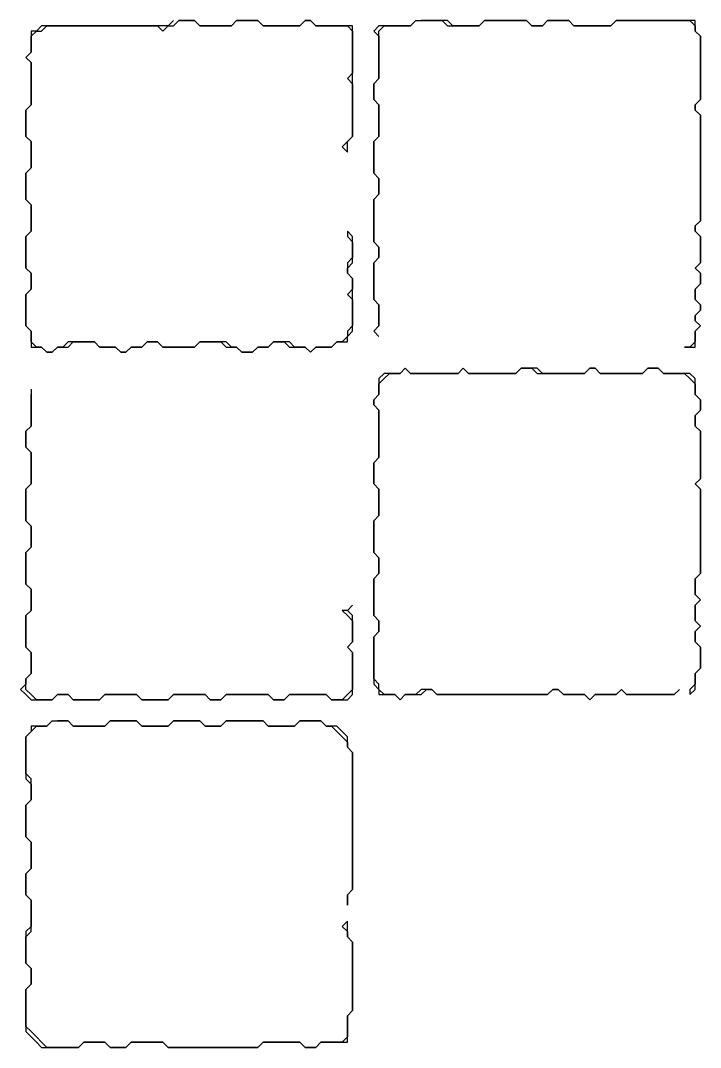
# Model space of a CAD drawing. Header units: metres. Extents: x 0 to 600, y 0 to 400.
# Drawn here: x 277.83 to 297.02, y 102.83 to 131.85 of the extents above; entities that cross this region are included whole.
import ezdxf

# ---------------------------------------------------------------- set-up
doc = ezdxf.new("R2010")
doc.units = ezdxf.units.M

msp = doc.modelspace()

# ---------------------------------------------------------------- linework, layer by layer
for points in [[(282.143, 131.845), (281.994, 131.696), (281.845, 131.696), (281.696, 131.696), (281.548, 131.696), (281.399, 131.696), (281.25, 131.696), (281.101, 131.696), (280.952, 131.696), (280.804, 131.696), (280.655, 131.696), (280.506, 131.696), (280.357, 131.696), (280.208, 131.696), (280.06, 131.696), (279.911, 131.696), (279.762, 131.696), (279.613, 131.696), (279.464, 131.696), (279.315, 131.696), (279.167, 131.696), (279.018, 131.696), (278.869, 131.696), (278.72, 131.696), (278.571, 131.696), (278.423, 131.696), (278.274, 131.548), (278.125, 131.548), (278.125, 131.399), (278.125, 131.25), (278.125, 131.101), (278.125, 130.952), (277.976, 130.804), (278.125, 130.655), (278.125, 130.506), (278.125, 130.357), (278.125, 130.208), (278.125, 130.06), (278.125, 129.911), (278.125, 129.762), (278.125, 129.613), (278.125, 129.464), (277.976, 129.315), (277.976, 129.167), (277.976, 129.018), (277.976, 128.869), (277.976, 128.72), (277.976, 128.571), (278.125, 128.423), (278.125, 128.274), (278.125, 128.125), (278.125, 127.976), (278.125, 127.827), (278.125, 127.679), (277.976, 127.53), (277.976, 127.381), (277.976, 127.232), (277.976, 127.083), (277.976, 126.935), (277.976, 126.786), (278.125, 126.637), (278.125, 126.488), (278.125, 126.339), (278.125, 126.19), (278.125, 126.042), (278.125, 125.893), (277.976, 125.744), (277.976, 125.595), (277.976, 125.446), (277.976, 125.298), (277.976, 125.149), (277.976, 125), (277.976, 124.851), (278.125, 124.702), (278.125, 124.554), (278.125, 124.405), (278.125, 124.256), (277.976, 124.107), (277.976, 123.958), (277.976, 123.81), (277.976, 123.661), (277.976, 123.512), (277.976, 123.363), (277.976, 123.214), (278.125, 123.065), (278.125, 122.917), (278.125, 122.768), (278.125, 122.619), (278.274, 122.619), (278.423, 122.619), (278.571, 122.47), (278.72, 122.47), (278.869, 122.619), (279.018, 122.619), (279.167, 122.619), (279.315, 122.768), (279.464, 122.768), (279.613, 122.768), (279.762, 122.768), (279.911, 122.768), (280.06, 122.619), (280.208, 122.619), (280.357, 122.619), (280.506, 122.619), (280.655, 122.47), (280.804, 122.47), (280.952, 122.619), (281.101, 122.619), (281.25, 122.619), (281.399, 122.768), (281.548, 122.768), (281.696, 122.768), (281.845, 122.619), (281.994, 122.619), (282.143, 122.619), (282.292, 122.619), (282.44, 122.619), (282.589, 122.619), (282.738, 122.619), (282.887, 122.768), (283.036, 122.768), (283.185, 122.768), (283.333, 122.768), (283.482, 122.768), (283.631, 122.619), (283.78, 122.619), (283.929, 122.619), (284.077, 122.47), (284.226, 122.47), (284.375, 122.47), (284.524, 122.619), (284.673, 122.619), (284.821, 122.619), (284.97, 122.768), (285.119, 122.768), (285.268, 122.768), (285.417, 122.619), (285.565, 122.619), (285.714, 122.619), (285.863, 122.619), (286.012, 122.47), (286.161, 122.619), (286.31, 122.619), (286.458, 122.619), (286.607, 122.619), (286.756, 122.768), (286.905, 122.768), (287.054, 122.768), (287.054, 122.917), (287.202, 123.065), (287.202, 123.214), (287.202, 123.363), (287.202, 123.512), (287.202, 123.661), (287.202, 123.81), (287.202, 123.958), (287.202, 124.107), (287.202, 124.256), (287.202, 124.405), (287.202, 124.554), (287.054, 124.702), (287.054, 124.851), (287.202, 125), (287.202, 125.149), (287.202, 125.298), (287.202, 125.446), (287.202, 125.595), (287.202, 125.744), (287.054, 125.893), (287.054, 125.744), (287.202, 125.595), (287.202, 125.446), (287.202, 125.298), (287.202, 125.149), (287.054, 125), (287.054, 124.851), (287.054, 124.702), (287.202, 124.554), (287.202, 124.405), (287.202, 124.256), (287.054, 124.107), (287.202, 123.958), (287.202, 123.81), (287.202, 123.661), (287.202, 123.512), (287.202, 123.363), (287.202, 123.214), (287.054, 123.065), (287.054, 122.917), (286.905, 122.768), (286.756, 122.768), (286.607, 122.619), (286.458, 122.619), (286.31, 122.619), (286.161, 122.619), (286.012, 122.47), (285.863, 122.619), (285.714, 122.619), (285.565, 122.619), (285.417, 122.768), (285.268, 122.768), (285.119, 122.768), (284.97, 122.768), (284.821, 122.619), (284.673, 122.619), (284.524, 122.619), (284.375, 122.47), (284.226, 122.47), (284.077, 122.47), (283.929, 122.619), (283.78, 122.619), (283.631, 122.768), (283.482, 122.768), (283.333, 122.768), (283.185, 122.768), (283.036, 122.768), (282.887, 122.768), (282.738, 122.619), (282.589, 122.619), (282.44, 122.619), (282.292, 122.619), (282.143, 122.619), (281.994, 122.619), (281.845, 122.619), (281.696, 122.768), (281.548, 122.768), (281.399, 122.768), (281.25, 122.619), (281.101, 122.619), (280.952, 122.619), (280.804, 122.47), (280.655, 122.47), (280.506, 122.619), (280.357, 122.619), (280.208, 122.619), (280.06, 122.619), (279.911, 122.768), (279.762, 122.768), (279.613, 122.768), (279.464, 122.768), (279.315, 122.768), (279.167, 122.768), (279.018, 122.619), (278.869, 122.619), (278.72, 122.47), (278.571, 122.47), (278.423, 122.619), (278.274, 122.619), (278.125, 122.768), (278.125, 122.917), (278.125, 123.065), (277.976, 123.214), (277.976, 123.363), (277.976, 123.512), (277.976, 123.661), (277.976, 123.81), (277.976, 123.958), (277.976, 124.107), (278.125, 124.256), (278.125, 124.405), (278.125, 124.554), (278.125, 124.702), (277.976, 124.851), (277.976, 125), (277.976, 125.149), (277.976, 125.298), (277.976, 125.446), (277.976, 125.595), (277.976, 125.744), (278.125, 125.893), (278.125, 126.042), (278.125, 126.19), (278.125, 126.339), (278.125, 126.488), (278.125, 126.637), (277.976, 126.786), (277.976, 126.935), (277.976, 127.083), (277.976, 127.232), (277.976, 127.381), (277.976, 127.53), (278.125, 127.679), (278.125, 127.827), (278.125, 127.976), (278.125, 128.125), (278.125, 128.274), (278.125, 128.423), (277.976, 128.571), (277.976, 128.72), (277.976, 128.869), (277.976, 129.018), (277.976, 129.167), (277.976, 129.315), (278.125, 129.464), (278.125, 129.613), (278.125, 129.762), (278.125, 129.911), (278.125, 130.06), (278.125, 130.208), (278.125, 130.357), (278.125, 130.506), (278.125, 130.655), (277.976, 130.804), (278.125, 130.952), (278.125, 131.101), (278.125, 131.25), (278.125, 131.399), (278.274, 131.548), (278.423, 131.548), (278.571, 131.696), (278.72, 131.696), (278.869, 131.696), (279.018, 131.696), (279.167, 131.696), (279.315, 131.696), (279.464, 131.696), (279.613, 131.696), (279.762, 131.696), (279.911, 131.696), (280.06, 131.696), (280.208, 131.696), (280.357, 131.696), (280.506, 131.696), (280.655, 131.696), (280.804, 131.696), (280.952, 131.696), (281.101, 131.696), (281.25, 131.696), (281.399, 131.696), (281.548, 131.696), (281.696, 131.696), (281.845, 131.548), (281.994, 131.696), (282.143, 131.696), (282.292, 131.845), (282.44, 131.845), (282.589, 131.845), (282.738, 131.845), (282.887, 131.696), (283.036, 131.696), (283.185, 131.696), (283.333, 131.696), (283.482, 131.696), (283.631, 131.696), (283.78, 131.696), (283.929, 131.845), (284.077, 131.845), (284.226, 131.845), (284.375, 131.845), (284.524, 131.845), (284.673, 131.696), (284.821, 131.696), (284.97, 131.696), (285.119, 131.696), (285.268, 131.696), (285.417, 131.696), (285.565, 131.696), (285.714, 131.696), (285.863, 131.845), (286.012, 131.845), (286.161, 131.696), (286.31, 131.696), (286.458, 131.696), (286.607, 131.696), (286.756, 131.696), (286.905, 131.696), (287.054, 131.696), (287.202, 131.548), (287.202, 131.399), (287.202, 131.25), (287.202, 131.101), (287.202, 130.952), (287.202, 130.804), (287.202, 130.655), (287.202, 130.506), (287.202, 130.357), (287.054, 130.208), (287.202, 130.06), (287.202, 129.911), (287.202, 129.762), (287.202, 129.613), (287.202, 129.464), (287.202, 129.315), (287.202, 129.167), (287.202, 129.018), (287.202, 128.869), (287.202, 128.72), (287.202, 128.571), (287.054, 128.423), (286.905, 128.274), (287.054, 128.125), (287.054, 128.274), (287.054, 128.423), (287.202, 128.571), (287.202, 128.72), (287.202, 128.869), (287.202, 129.018), (287.202, 129.167), (287.202, 129.315), (287.202, 129.464), (287.202, 129.613), (287.202, 129.762), (287.202, 129.911), (287.202, 130.06), (287.202, 130.208), (287.202, 130.357), (287.202, 130.506), (287.202, 130.655), (287.202, 130.804), (287.202, 130.952), (287.202, 131.101), (287.202, 131.25), (287.202, 131.399), (287.202, 131.548), (287.202, 131.696), (287.054, 131.696), (286.905, 131.696), (286.756, 131.696), (286.607, 131.696), (286.458, 131.696), (286.31, 131.696), (286.161, 131.696), (286.012, 131.845), (285.863, 131.845), (285.714, 131.696), (285.565, 131.696), (285.417, 131.696), (285.268, 131.696), (285.119, 131.696), (284.97, 131.696), (284.821, 131.696), (284.673, 131.696), (284.524, 131.845), (284.375, 131.845), (284.226, 131.845), (284.077, 131.845), (283.929, 131.845), (283.78, 131.696), (283.631, 131.696), (283.482, 131.696), (283.333, 131.696), (283.185, 131.696), (283.036, 131.696), (282.887, 131.696), (282.738, 131.845), (282.589, 131.845), (282.44, 131.845), (282.292, 131.845)], [(288.988, 131.845), (288.839, 131.696), (288.69, 131.696), (288.542, 131.696), (288.393, 131.696), (288.244, 131.696), (288.095, 131.696), (287.946, 131.696), (287.798, 131.548), (287.946, 131.399), (287.946, 131.25), (287.946, 131.101), (287.946, 130.952), (287.946, 130.804), (287.946, 130.655), (287.946, 130.506), (287.946, 130.357), (287.946, 130.208), (287.798, 130.06), (287.798, 129.911), (287.798, 129.762), (287.798, 129.613), (287.946, 129.464), (287.946, 129.315), (287.946, 129.167), (287.946, 129.018), (287.946, 128.869), (287.946, 128.72), (287.946, 128.571), (287.798, 128.423), (287.798, 128.274), (287.798, 128.125), (287.798, 127.976), (287.798, 127.827), (287.798, 127.679), (287.798, 127.53), (287.946, 127.381), (287.946, 127.232), (287.946, 127.083), (287.946, 126.935), (287.798, 126.786), (287.798, 126.637), (287.798, 126.488), (287.798, 126.339), (287.798, 126.19), (287.798, 126.042), (287.798, 125.893), (287.798, 125.744), (287.798, 125.595), (287.946, 125.446), (287.946, 125.298), (287.946, 125.149), (287.798, 125), (287.798, 124.851), (287.798, 124.702), (287.798, 124.554), (287.798, 124.405), (287.798, 124.256), (287.798, 124.107), (287.798, 123.958), (287.946, 123.81), (287.946, 123.661), (287.946, 123.512), (287.946, 123.363), (287.946, 123.214), (287.798, 123.065), (287.946, 122.917), (287.798, 123.065), (287.946, 123.214), (287.946, 123.363), (287.946, 123.512), (287.946, 123.661), (287.946, 123.81), (287.798, 123.958), (287.798, 124.107), (287.798, 124.256), (287.798, 124.405), (287.798, 124.554), (287.798, 124.702), (287.798, 124.851), (287.798, 125), (287.946, 125.149), (287.946, 125.298), (287.946, 125.446), (287.798, 125.595), (287.798, 125.744), (287.798, 125.893), (287.798, 126.042), (287.798, 126.19), (287.798, 126.339), (287.798, 126.488), (287.798, 126.637), (287.798, 126.786), (287.946, 126.935), (287.946, 127.083), (287.946, 127.232), (287.946, 127.381), (287.798, 127.53), (287.798, 127.679), (287.798, 127.827), (287.798, 127.976), (287.798, 128.125), (287.798, 128.274), (287.798, 128.423), (287.946, 128.571), (287.946, 128.72), (287.946, 128.869), (287.946, 129.018), (287.946, 129.167), (287.946, 129.315), (287.946, 129.464), (287.798, 129.613), (287.798, 129.762), (287.798, 129.911), (287.798, 130.06), (287.946, 130.208), (287.946, 130.357), (287.946, 130.506), (287.946, 130.655), (287.946, 130.804), (287.946, 130.952), (287.946, 131.101), (287.946, 131.25), (287.946, 131.399), (287.946, 131.548), (288.095, 131.696), (288.244, 131.696), (288.393, 131.696), (288.542, 131.696), (288.69, 131.696), (288.839, 131.696), (288.988, 131.845), (289.137, 131.845), (289.286, 131.845), (289.435, 131.845), (289.583, 131.845), (289.732, 131.845), (289.881, 131.696), (290.03, 131.696), (290.179, 131.696), (290.327, 131.696), (290.476, 131.696), (290.625, 131.696), (290.774, 131.696), (290.923, 131.845), (291.071, 131.845), (291.22, 131.845), (291.369, 131.845), (291.518, 131.845), (291.667, 131.845), (291.815, 131.845), (291.964, 131.845), (292.113, 131.845), (292.262, 131.696), (292.411, 131.696), (292.56, 131.696), (292.708, 131.845), (292.857, 131.845), (293.006, 131.845), (293.155, 131.845), (293.304, 131.845), (293.452, 131.696), (293.601, 131.696), (293.75, 131.696), (293.899, 131.696), (294.048, 131.696), (294.196, 131.696), (294.345, 131.696), (294.494, 131.696), (294.643, 131.845), (294.792, 131.845), (294.94, 131.845), (295.089, 131.845), (295.238, 131.845), (295.387, 131.845), (295.536, 131.845), (295.685, 131.845), (295.833, 131.845), (295.982, 131.845), (296.131, 131.845), (296.28, 131.845), (296.429, 131.845), (296.577, 131.845), (296.726, 131.845), (296.875, 131.696), (296.875, 131.548), (297.024, 131.399), (297.024, 131.25), (297.024, 131.101), (297.024, 130.952), (297.024, 130.804), (297.024, 130.655), (297.024, 130.506), (297.024, 130.357), (297.024, 130.208), (297.024, 130.06), (297.024, 129.911), (297.024, 129.762), (297.024, 129.613), (296.875, 129.464), (296.875, 129.315), (297.024, 129.167), (297.024, 129.018), (297.024, 128.869), (297.024, 128.72), (297.024, 128.571), (297.024, 128.423), (297.024, 128.274), (297.024, 128.125), (297.024, 127.976), (297.024, 127.827), (297.024, 127.679), (297.024, 127.53), (297.024, 127.381), (297.024, 127.232), (297.024, 127.083), (297.024, 126.935), (297.024, 126.786), (297.024, 126.637), (297.024, 126.488), (297.024, 126.339), (297.024, 126.19), (296.875, 126.042), (296.875, 125.893), (297.024, 125.744), (297.024, 125.595), (297.024, 125.446), (297.024, 125.298), (297.024, 125.149), (297.024, 125), (296.875, 124.851), (297.024, 124.702), (297.024, 124.554), (297.024, 124.405), (296.875, 124.256), (296.875, 124.107), (296.875, 123.958), (297.024, 123.81), (297.024, 123.661), (296.875, 123.512), (296.875, 123.363), (297.024, 123.214), (296.875, 123.065), (296.875, 122.917), (296.875, 122.768), (296.726, 122.619), (296.577, 122.619), (296.726, 122.619), (296.875, 122.619), (296.875, 122.768), (296.875, 122.917), (296.875, 123.065), (297.024, 123.214), (296.875, 123.363), (296.875, 123.512), (297.024, 123.661), (297.024, 123.81), (296.875, 123.958), (296.875, 124.107), (296.875, 124.256), (297.024, 124.405), (297.024, 124.554), (297.024, 124.702), (296.875, 124.851), (297.024, 125), (297.024, 125.149), (297.024, 125.298), (297.024, 125.446), (297.024, 125.595), (297.024, 125.744), (296.875, 125.893), (296.875, 126.042), (297.024, 126.19), (297.024, 126.339), (297.024, 126.488), (297.024, 126.637), (297.024, 126.786), (297.024, 126.935), (297.024, 127.083), (297.024, 127.232), (297.024, 127.381), (297.024, 127.53), (297.024, 127.679), (297.024, 127.827), (297.024, 127.976), (297.024, 128.125), (297.024, 128.274), (297.024, 128.423), (297.024, 128.571), (297.024, 128.72), (297.024, 128.869), (297.024, 129.018), (297.024, 129.167), (296.875, 129.315), (296.875, 129.464), (297.024, 129.613), (297.024, 129.762), (297.024, 129.911), (297.024, 130.06), (297.024, 130.208), (297.024, 130.357), (297.024, 130.506), (297.024, 130.655), (297.024, 130.804), (297.024, 130.952), (297.024, 131.101), (297.024, 131.25), (297.024, 131.399), (296.875, 131.548), (296.875, 131.696), (296.875, 131.845), (296.726, 131.845), (296.577, 131.845), (296.429, 131.845), (296.28, 131.845), (296.131, 131.845), (295.982, 131.845), (295.833, 131.845), (295.685, 131.845), (295.536, 131.845), (295.387, 131.845), (295.238, 131.845), (295.089, 131.845), (294.94, 131.845), (294.792, 131.845), (294.643, 131.845), (294.494, 131.696), (294.345, 131.696), (294.196, 131.696), (294.048, 131.696), (293.899, 131.696), (293.75, 131.696), (293.601, 131.696), (293.452, 131.696), (293.304, 131.845), (293.155, 131.845), (293.006, 131.845), (292.857, 131.845), (292.708, 131.845), (292.56, 131.696), (292.411, 131.696), (292.262, 131.696), (292.113, 131.845), (291.964, 131.845), (291.815, 131.845), (291.667, 131.845), (291.518, 131.845), (291.369, 131.845), (291.22, 131.845), (291.071, 131.845), (290.923, 131.845), (290.774, 131.696), (290.625, 131.696), (290.476, 131.696), (290.327, 131.696), (290.179, 131.696), (290.03, 131.696), (289.881, 131.845), (289.732, 131.845), (289.583, 131.845), (289.435, 131.845), (289.286, 131.845), (289.137, 131.845)], [(288.69, 122.024), (288.542, 121.875), (288.393, 121.875), (288.244, 121.875), (288.095, 121.875), (287.946, 121.726), (287.946, 121.577), (287.946, 121.429), (287.946, 121.28), (287.798, 121.131), (287.798, 120.982), (287.946, 120.833), (287.946, 120.685), (287.946, 120.536), (287.946, 120.387), (287.946, 120.238), (287.946, 120.089), (287.946, 119.94), (287.946, 119.792), (287.946, 119.643), (287.946, 119.494), (287.798, 119.345), (287.798, 119.196), (287.798, 119.048), (287.798, 118.899), (287.798, 118.75), (287.946, 118.601), (287.946, 118.452), (287.946, 118.304), (287.946, 118.155), (287.946, 118.006), (287.946, 117.857), (287.798, 117.708), (287.798, 117.56), (287.798, 117.411), (287.798, 117.262), (287.798, 117.113), (287.798, 116.964), (287.798, 116.815), (287.946, 116.667), (287.946, 116.518), (287.946, 116.369), (287.946, 116.22), (287.798, 116.071), (287.798, 115.923), (287.798, 115.774), (287.798, 115.625), (287.798, 115.476), (287.798, 115.327), (287.798, 115.179), (287.798, 115.03), (287.946, 114.881), (287.946, 114.732), (287.946, 114.583), (287.798, 114.435), (287.798, 114.286), (287.798, 114.137), (287.798, 113.988), (287.798, 113.839), (287.798, 113.69), (287.798, 113.542), (287.798, 113.393), (287.798, 113.244), (287.798, 113.095), (287.946, 112.946), (287.946, 112.798), (288.095, 112.798), (288.244, 112.798), (288.393, 112.798), (288.542, 112.649), (288.69, 112.798), (288.839, 112.798), (288.988, 112.798), (289.137, 112.798), (289.286, 112.946), (289.435, 112.946), (289.583, 112.798), (289.732, 112.798), (289.881, 112.798), (290.03, 112.798), (290.179, 112.798), (290.327, 112.798), (290.476, 112.798), (290.625, 112.798), (290.774, 112.798), (290.923, 112.798), (291.071, 112.798), (291.22, 112.798), (291.369, 112.798), (291.518, 112.798), (291.667, 112.798), (291.815, 112.798), (291.964, 112.798), (292.113, 112.798), (292.262, 112.798), (292.411, 112.798), (292.56, 112.798), (292.708, 112.798), (292.857, 112.946), (293.006, 112.946), (293.155, 112.798), (293.304, 112.798), (293.452, 112.798), (293.601, 112.798), (293.75, 112.798), (293.899, 112.649), (294.048, 112.798), (294.196, 112.798), (294.345, 112.798), (294.494, 112.798), (294.643, 112.798), (294.792, 112.946), (294.94, 112.798), (295.089, 112.798), (295.238, 112.798), (295.387, 112.798), (295.536, 112.798), (295.685, 112.798), (295.833, 112.798), (295.982, 112.798), (296.131, 112.798), (296.28, 112.798), (296.429, 112.946), (296.28, 112.798), (296.131, 112.798), (295.982, 112.798), (295.833, 112.798), (295.685, 112.798), (295.536, 112.798), (295.387, 112.798), (295.238, 112.798), (295.089, 112.798), (294.94, 112.798), (294.792, 112.946), (294.643, 112.798), (294.494, 112.798), (294.345, 112.798), (294.196, 112.798), (294.048, 112.798), (293.899, 112.649), (293.75, 112.798), (293.601, 112.798), (293.452, 112.798), (293.304, 112.798), (293.155, 112.798), (293.006, 112.946), (292.857, 112.946), (292.708, 112.798), (292.56, 112.798), (292.411, 112.798), (292.262, 112.798), (292.113, 112.798), (291.964, 112.798), (291.815, 112.798), (291.667, 112.798), (291.518, 112.798), (291.369, 112.798), (291.22, 112.798), (291.071, 112.798), (290.923, 112.798), (290.774, 112.798), (290.625, 112.798), (290.476, 112.798), (290.327, 112.798), (290.179, 112.798), (290.03, 112.798), (289.881, 112.798), (289.732, 112.798), (289.583, 112.798), (289.435, 112.946), (289.286, 112.946), (289.137, 112.946), (288.988, 112.798), (288.839, 112.798), (288.69, 112.798), (288.542, 112.649), (288.393, 112.798), (288.244, 112.798), (288.095, 112.798), (287.946, 112.946), (287.946, 113.095), (287.798, 113.244), (287.798, 113.393), (287.798, 113.542), (287.798, 113.69), (287.798, 113.839), (287.798, 113.988), (287.798, 114.137), (287.798, 114.286), (287.798, 114.435), (287.946, 114.583), (287.946, 114.732), (287.946, 114.881), (287.798, 115.03), (287.798, 115.179), (287.798, 115.327), (287.798, 115.476), (287.798, 115.625), (287.798, 115.774), (287.798, 115.923), (287.798, 116.071), (287.946, 116.22), (287.946, 116.369), (287.946, 116.518), (287.946, 116.667), (287.798, 116.815), (287.798, 116.964), (287.798, 117.113), (287.798, 117.262), (287.798, 117.411), (287.798, 117.56), (287.798, 117.708), (287.946, 117.857), (287.946, 118.006), (287.946, 118.155), (287.946, 118.304), (287.946, 118.452), (287.946, 118.601), (287.798, 118.75), (287.798, 118.899), (287.798, 119.048), (287.798, 119.196), (287.798, 119.345), (287.946, 119.494), (287.946, 119.643), (287.946, 119.792), (287.946, 119.94), (287.946, 120.089), (287.946, 120.238), (287.946, 120.387), (287.946, 120.536), (287.946, 120.685), (287.946, 120.833), (287.798, 120.982), (287.798, 121.131), (287.946, 121.28), (287.946, 121.429), (287.946, 121.577), (288.095, 121.726), (288.244, 121.875), (288.393, 121.875), (288.542, 121.875), (288.69, 122.024), (288.839, 121.875), (288.988, 121.875), (289.137, 121.875), (289.286, 121.875), (289.435, 121.875), (289.583, 121.875), (289.732, 121.875), (289.881, 121.875), (290.03, 121.875), (290.179, 121.875), (290.327, 122.024), (290.476, 121.875), (290.625, 121.875), (290.774, 121.875), (290.923, 121.875), (291.071, 121.875), (291.22, 121.875), (291.369, 121.875), (291.518, 121.875), (291.667, 121.875), (291.815, 121.875), (291.964, 122.024), (292.113, 122.024), (292.262, 122.024), (292.411, 121.875), (292.56, 121.875), (292.708, 121.875), (292.857, 121.875), (293.006, 121.875), (293.155, 121.875), (293.304, 121.875), (293.452, 121.875), (293.601, 121.875), (293.75, 121.875), (293.899, 122.024), (294.048, 122.024), (294.196, 121.875), (294.345, 121.875), (294.494, 121.875), (294.643, 121.875), (294.792, 121.875), (294.94, 121.875), (295.089, 121.875), (295.238, 121.875), (295.387, 121.875), (295.536, 122.024), (295.685, 122.024), (295.833, 122.024), (295.982, 121.875), (296.131, 121.875), (296.28, 121.875), (296.429, 121.875), (296.577, 121.875), (296.726, 121.726), (296.875, 121.577), (296.875, 121.429), (296.875, 121.28), (297.024, 121.131), (297.024, 120.982), (297.024, 120.833), (296.875, 120.685), (296.875, 120.536), (296.875, 120.387), (297.024, 120.238), (297.024, 120.089), (297.024, 119.94), (297.024, 119.792), (297.024, 119.643), (297.024, 119.494), (297.024, 119.345), (297.024, 119.196), (297.024, 119.048), (297.024, 118.899), (296.875, 118.75), (297.024, 118.601), (297.024, 118.452), (297.024, 118.304), (297.024, 118.155), (297.024, 118.006), (297.024, 117.857), (297.024, 117.708), (297.024, 117.56), (297.024, 117.411), (297.024, 117.262), (297.024, 117.113), (297.024, 116.964), (297.024, 116.815), (297.024, 116.667), (297.024, 116.518), (297.024, 116.369), (297.024, 116.22), (296.875, 116.071), (296.875, 115.923), (296.875, 115.774), (296.875, 115.625), (297.024, 115.476), (296.875, 115.327), (296.875, 115.179), (296.875, 115.03), (296.875, 114.881), (297.024, 114.732), (296.875, 114.583), (296.875, 114.435), (296.875, 114.286), (297.024, 114.137), (297.024, 113.988), (297.024, 113.839), (297.024, 113.69), (297.024, 113.542), (296.875, 113.393), (296.875, 113.244), (296.875, 113.095), (296.726, 112.946), (296.726, 112.798), (296.875, 112.946), (296.875, 113.095), (296.875, 113.244), (296.875, 113.393), (297.024, 113.542), (297.024, 113.69), (297.024, 113.839), (297.024, 113.988), (297.024, 114.137), (296.875, 114.286), (296.875, 114.435), (296.875, 114.583), (297.024, 114.732), (296.875, 114.881), (296.875, 115.03), (296.875, 115.179), (296.875, 115.327), (297.024, 115.476), (296.875, 115.625), (296.875, 115.774), (296.875, 115.923), (296.875, 116.071), (297.024, 116.22), (297.024, 116.369), (297.024, 116.518), (297.024, 116.667), (297.024, 116.815), (297.024, 116.964), (297.024, 117.113), (297.024, 117.262), (297.024, 117.411), (297.024, 117.56), (297.024, 117.708), (297.024, 117.857), (297.024, 118.006), (297.024, 118.155), (297.024, 118.304), (297.024, 118.452), (297.024, 118.601), (296.875, 118.75), (297.024, 118.899), (297.024, 119.048), (297.024, 119.196), (297.024, 119.345), (297.024, 119.494), (297.024, 119.643), (297.024, 119.792), (297.024, 119.94), (297.024, 120.089), (297.024, 120.238), (296.875, 120.387), (296.875, 120.536), (296.875, 120.685), (297.024, 120.833), (297.024, 120.982), (297.024, 121.131), (296.875, 121.28), (296.875, 121.429), (296.875, 121.577), (296.875, 121.726), (296.726, 121.875), (296.577, 121.875), (296.429, 121.875), (296.28, 121.875), (296.131, 121.875), (295.982, 121.875), (295.833, 122.024), (295.685, 122.024), (295.536, 122.024), (295.387, 121.875), (295.238, 121.875), (295.089, 121.875), (294.94, 121.875), (294.792, 121.875), (294.643, 121.875), (294.494, 121.875), (294.345, 121.875), (294.196, 121.875), (294.048, 122.024), (293.899, 122.024), (293.75, 121.875), (293.601, 121.875), (293.452, 121.875), (293.304, 121.875), (293.155, 121.875), (293.006, 121.875), (292.857, 121.875), (292.708, 121.875), (292.56, 121.875), (292.411, 122.024), (292.262, 122.024), (292.113, 122.024), (291.964, 122.024), (291.815, 121.875), (291.667, 121.875), (291.518, 121.875), (291.369, 121.875), (291.22, 121.875), (291.071, 121.875), (290.923, 121.875), (290.774, 121.875), (290.625, 121.875), (290.476, 121.875), (290.327, 122.024), (290.179, 121.875), (290.03, 121.875), (289.881, 121.875), (289.732, 121.875), (289.583, 121.875), (289.435, 121.875), (289.286, 121.875), (289.137, 121.875), (288.988, 121.875), (288.839, 121.875)], [(278.125, 121.429), (278.125, 121.28), (278.125, 121.131), (278.125, 120.982), (278.125, 120.833), (278.125, 120.685), (278.125, 120.536), (278.125, 120.387), (277.976, 120.238), (277.976, 120.089), (277.976, 119.94), (277.976, 119.792), (278.125, 119.643), (278.125, 119.494), (278.125, 119.345), (278.125, 119.196), (278.125, 119.048), (278.125, 118.899), (278.125, 118.75), (277.976, 118.601), (277.976, 118.452), (277.976, 118.304), (277.976, 118.155), (277.976, 118.006), (277.976, 117.857), (277.976, 117.708), (278.125, 117.56), (278.125, 117.411), (278.125, 117.262), (278.125, 117.113), (278.125, 116.964), (277.976, 116.815), (277.976, 116.667), (277.976, 116.518), (277.976, 116.369), (277.976, 116.22), (277.976, 116.071), (277.976, 115.923), (278.125, 115.774), (278.125, 115.625), (278.125, 115.476), (278.125, 115.327), (278.125, 115.179), (277.976, 115.03), (277.976, 114.881), (277.976, 114.732), (277.976, 114.583), (277.976, 114.435), (277.976, 114.286), (277.976, 114.137), (278.125, 113.988), (278.125, 113.839), (278.125, 113.69), (278.125, 113.542), (278.125, 113.393), (277.976, 113.244), (277.976, 113.095), (277.827, 112.946), (277.976, 112.798), (278.125, 112.649), (278.274, 112.649), (278.423, 112.649), (278.571, 112.649), (278.72, 112.649), (278.869, 112.798), (279.018, 112.798), (279.167, 112.798), (279.315, 112.649), (279.464, 112.649), (279.613, 112.649), (279.762, 112.649), (279.911, 112.649), (280.06, 112.649), (280.208, 112.798), (280.357, 112.798), (280.506, 112.798), (280.655, 112.798), (280.804, 112.798), (280.952, 112.798), (281.101, 112.798), (281.25, 112.649), (281.399, 112.649), (281.548, 112.649), (281.696, 112.649), (281.845, 112.649), (281.994, 112.649), (282.143, 112.798), (282.292, 112.798), (282.44, 112.798), (282.589, 112.798), (282.738, 112.798), (282.887, 112.798), (283.036, 112.798), (283.185, 112.649), (283.333, 112.649), (283.482, 112.649), (283.631, 112.798), (283.78, 112.798), (283.929, 112.798), (284.077, 112.798), (284.226, 112.798), (284.375, 112.798), (284.524, 112.798), (284.673, 112.798), (284.821, 112.798), (284.97, 112.649), (285.119, 112.649), (285.268, 112.649), (285.417, 112.798), (285.565, 112.798), (285.714, 112.798), (285.863, 112.798), (286.012, 112.798), (286.161, 112.798), (286.31, 112.798), (286.458, 112.798), (286.607, 112.649), (286.756, 112.649), (286.905, 112.649), (287.054, 112.649), (287.202, 112.798), (287.202, 112.946), (287.202, 113.095), (287.202, 113.244), (287.202, 113.393), (287.202, 113.542), (287.202, 113.69), (287.202, 113.839), (287.202, 113.988), (287.054, 114.137), (287.202, 114.286), (287.202, 114.435), (287.202, 114.583), (287.202, 114.732), (287.202, 114.881), (287.202, 115.03), (287.054, 115.179), (287.202, 115.327), (287.054, 115.179), (286.905, 115.179), (287.054, 115.03), (287.202, 114.881), (287.202, 114.732), (287.202, 114.583), (287.202, 114.435), (287.202, 114.286), (287.054, 114.137), (287.202, 113.988), (287.202, 113.839), (287.202, 113.69), (287.202, 113.542), (287.202, 113.393), (287.202, 113.244), (287.202, 113.095), (287.202, 112.946), (287.054, 112.798), (286.905, 112.649), (286.756, 112.649), (286.607, 112.649), (286.458, 112.798), (286.31, 112.798), (286.161, 112.798), (286.012, 112.798), (285.863, 112.798), (285.714, 112.798), (285.565, 112.798), (285.417, 112.798), (285.268, 112.649), (285.119, 112.649), (284.97, 112.649), (284.821, 112.798), (284.673, 112.798), (284.524, 112.798), (284.375, 112.798), (284.226, 112.798), (284.077, 112.798), (283.929, 112.798), (283.78, 112.798), (283.631, 112.798), (283.482, 112.649), (283.333, 112.649), (283.185, 112.649), (283.036, 112.798), (282.887, 112.798), (282.738, 112.798), (282.589, 112.798), (282.44, 112.798), (282.292, 112.798), (282.143, 112.798), (281.994, 112.649), (281.845, 112.649), (281.696, 112.649), (281.548, 112.649), (281.399, 112.649), (281.25, 112.649), (281.101, 112.798), (280.952, 112.798), (280.804, 112.798), (280.655, 112.798), (280.506, 112.798), (280.357, 112.798), (280.208, 112.798), (280.06, 112.649), (279.911, 112.649), (279.762, 112.649), (279.613, 112.649), (279.464, 112.649), (279.315, 112.649), (279.167, 112.798), (279.018, 112.798), (278.869, 112.798), (278.72, 112.649), (278.571, 112.649), (278.423, 112.649), (278.274, 112.649), (278.125, 112.798), (277.976, 112.946), (277.976, 113.095), (277.976, 113.244), (278.125, 113.393), (278.125, 113.542), (278.125, 113.69), (278.125, 113.839), (278.125, 113.988), (277.976, 114.137), (277.976, 114.286), (277.976, 114.435), (277.976, 114.583), (277.976, 114.732), (277.976, 114.881), (277.976, 115.03), (278.125, 115.179), (278.125, 115.327), (278.125, 115.476), (278.125, 115.625), (278.125, 115.774), (277.976, 115.923), (277.976, 116.071), (277.976, 116.22), (277.976, 116.369), (277.976, 116.518), (277.976, 116.667), (277.976, 116.815), (278.125, 116.964), (278.125, 117.113), (278.125, 117.262), (278.125, 117.411), (278.125, 117.56), (277.976, 117.708), (277.976, 117.857), (277.976, 118.006), (277.976, 118.155), (277.976, 118.304), (277.976, 118.452), (277.976, 118.601), (278.125, 118.75), (278.125, 118.899), (278.125, 119.048), (278.125, 119.196), (278.125, 119.345), (278.125, 119.494), (278.125, 119.643), (277.976, 119.792), (277.976, 119.94), (277.976, 120.089), (277.976, 120.238), (278.125, 120.387), (278.125, 120.536), (278.125, 120.685), (278.125, 120.833), (278.125, 120.982), (278.125, 121.131), (278.125, 121.28)], [(278.72, 112.054), (278.571, 111.905), (278.423, 111.905), (278.274, 111.905), (278.125, 111.905), (278.125, 111.756), (277.976, 111.607), (277.976, 111.458), (277.976, 111.31), (277.976, 111.161), (277.976, 111.012), (277.976, 110.863), (277.976, 110.714), (277.976, 110.565), (277.976, 110.417), (278.125, 110.268), (278.125, 110.119), (278.125, 109.97), (278.125, 109.821), (277.976, 109.673), (277.976, 109.524), (277.976, 109.375), (277.976, 109.226), (277.976, 109.077), (277.976, 108.929), (277.976, 108.78), (278.125, 108.631), (278.125, 108.482), (278.125, 108.333), (278.125, 108.185), (278.125, 108.036), (278.125, 107.887), (277.976, 107.738), (277.976, 107.589), (277.976, 107.44), (277.976, 107.292), (277.976, 107.143), (278.125, 106.994), (278.125, 106.845), (278.125, 106.696), (278.125, 106.548), (278.125, 106.399), (278.125, 106.25), (277.976, 106.101), (277.976, 105.952), (277.976, 105.804), (277.976, 105.655), (277.976, 105.506), (277.976, 105.357), (277.976, 105.208), (278.125, 105.06), (278.125, 104.911), (278.125, 104.762), (278.125, 104.613), (277.976, 104.464), (277.976, 104.315), (277.976, 104.167), (277.976, 104.018), (277.976, 103.869), (277.976, 103.72), (277.976, 103.571), (277.976, 103.423), (277.976, 103.274), (278.125, 103.125), (278.274, 102.976), (278.423, 102.827), (278.571, 102.827), (278.72, 102.827), (278.869, 102.827), (279.018, 102.827), (279.167, 102.827), (279.315, 102.827), (279.464, 102.827), (279.613, 102.976), (279.762, 102.976), (279.911, 102.976), (280.06, 102.976), (280.208, 102.976), (280.357, 102.827), (280.506, 102.827), (280.655, 102.827), (280.804, 102.827), (280.952, 102.976), (281.101, 102.976), (281.25, 102.976), (281.399, 102.976), (281.548, 102.976), (281.696, 102.976), (281.845, 102.976), (281.994, 102.827), (282.143, 102.827), (282.292, 102.827), (282.44, 102.827), (282.589, 102.827), (282.738, 102.827), (282.887, 102.827), (283.036, 102.827), (283.185, 102.827), (283.333, 102.827), (283.482, 102.827), (283.631, 102.827), (283.78, 102.827), (283.929, 102.827), (284.077, 102.827), (284.226, 102.827), (284.375, 102.827), (284.524, 102.827), (284.673, 102.976), (284.821, 102.976), (284.97, 102.976), (285.119, 102.976), (285.268, 102.976), (285.417, 102.976), (285.565, 102.976), (285.714, 102.976), (285.863, 102.827), (286.012, 102.827), (286.161, 102.827), (286.31, 102.976), (286.458, 102.976), (286.607, 102.976), (286.756, 102.976), (286.905, 102.976), (287.054, 102.976), (287.054, 103.125), (287.054, 103.274), (287.054, 103.423), (287.054, 103.571), (287.054, 103.72), (287.202, 103.869), (287.202, 104.018), (287.202, 104.167), (287.202, 104.315), (287.202, 104.464), (287.202, 104.613), (287.202, 104.762), (287.202, 104.911), (287.202, 105.06), (287.202, 105.208), (287.202, 105.357), (287.202, 105.506), (287.202, 105.655), (287.202, 105.804), (287.054, 105.952), (287.054, 106.101), (287.054, 106.25), (287.054, 106.399), (286.905, 106.25), (287.054, 106.101), (287.054, 105.952), (287.202, 105.804), (287.202, 105.655), (287.202, 105.506), (287.202, 105.357), (287.202, 105.208), (287.202, 105.06), (287.202, 104.911), (287.202, 104.762), (287.202, 104.613), (287.202, 104.464), (287.202, 104.315), (287.202, 104.167), (287.202, 104.018), (287.202, 103.869), (287.054, 103.72), (287.054, 103.571), (287.054, 103.423), (287.054, 103.274), (287.054, 103.125), (286.905, 102.976), (286.756, 102.976), (286.607, 102.976), (286.458, 102.976), (286.31, 102.976), (286.161, 102.827), (286.012, 102.827), (285.863, 102.827), (285.714, 102.976), (285.565, 102.976), (285.417, 102.976), (285.268, 102.976), (285.119, 102.976), (284.97, 102.976), (284.821, 102.976), (284.673, 102.976), (284.524, 102.827), (284.375, 102.827), (284.226, 102.827), (284.077, 102.827), (283.929, 102.827), (283.78, 102.827), (283.631, 102.827), (283.482, 102.827), (283.333, 102.827), (283.185, 102.827), (283.036, 102.827), (282.887, 102.827), (282.738, 102.827), (282.589, 102.827), (282.44, 102.827), (282.292, 102.827), (282.143, 102.827), (281.994, 102.827), (281.845, 102.976), (281.696, 102.976), (281.548, 102.976), (281.399, 102.976), (281.25, 102.976), (281.101, 102.976), (280.952, 102.976), (280.804, 102.827), (280.655, 102.827), (280.506, 102.827), (280.357, 102.827), (280.208, 102.976), (280.06, 102.976), (279.911, 102.976), (279.762, 102.976), (279.613, 102.976), (279.464, 102.827), (279.315, 102.827), (279.167, 102.827), (279.018, 102.827), (278.869, 102.827), (278.72, 102.827), (278.571, 102.827), (278.423, 102.976), (278.274, 103.125), (278.125, 103.274), (277.976, 103.423), (277.976, 103.571), (277.976, 103.72), (277.976, 103.869), (277.976, 104.018), (277.976, 104.167), (277.976, 104.315), (277.976, 104.464), (278.125, 104.613), (278.125, 104.762), (278.125, 104.911), (278.125, 105.06), (277.976, 105.208), (277.976, 105.357), (277.976, 105.506), (277.976, 105.655), (277.976, 105.804), (277.976, 105.952), (278.125, 106.101), (278.125, 106.25), (278.125, 106.399), (278.125, 106.548), (278.125, 106.696), (278.125, 106.845), (278.125, 106.994), (277.976, 107.143), (277.976, 107.292), (277.976, 107.44), (277.976, 107.589), (277.976, 107.738), (278.125, 107.887), (278.125, 108.036), (278.125, 108.185), (278.125, 108.333), (278.125, 108.482), (278.125, 108.631), (277.976, 108.78), (277.976, 108.929), (277.976, 109.077), (277.976, 109.226), (277.976, 109.375), (277.976, 109.524), (277.976, 109.673), (278.125, 109.821), (278.125, 109.97), (278.125, 110.119), (278.125, 110.268), (278.125, 110.417), (277.976, 110.565), (277.976, 110.714), (277.976, 110.863), (277.976, 111.012), (277.976, 111.161), (277.976, 111.31), (277.976, 111.458), (277.976, 111.607), (278.125, 111.756), (278.274, 111.905), (278.423, 111.905), (278.571, 111.905), (278.72, 112.054), (278.869, 112.054), (279.018, 112.054), (279.167, 112.054), (279.315, 111.905), (279.464, 111.905), (279.613, 111.905), (279.762, 111.905), (279.911, 111.905), (280.06, 111.905), (280.208, 111.905), (280.357, 112.054), (280.506, 112.054), (280.655, 112.054), (280.804, 112.054), (280.952, 112.054), (281.101, 112.054), (281.25, 111.905), (281.399, 111.905), (281.548, 111.905), (281.696, 111.905), (281.845, 111.905), (281.994, 111.905), (282.143, 112.054), (282.292, 112.054), (282.44, 112.054), (282.589, 112.054), (282.738, 112.054), (282.887, 112.054), (283.036, 111.905), (283.185, 111.905), (283.333, 111.905), (283.482, 111.905), (283.631, 112.054), (283.78, 112.054), (283.929, 112.054), (284.077, 112.054), (284.226, 112.054), (284.375, 112.054), (284.524, 112.054), (284.673, 112.054), (284.821, 111.905), (284.97, 111.905), (285.119, 111.905), (285.268, 111.905), (285.417, 111.905), (285.565, 111.905), (285.714, 112.054), (285.863, 112.054), (286.012, 112.054), (286.161, 112.054), (286.31, 112.054), (286.458, 111.905), (286.607, 111.905), (286.756, 111.756), (286.905, 111.607), (287.054, 111.458), (287.054, 111.31), (287.202, 111.161), (287.202, 111.012), (287.202, 110.863), (287.202, 110.714), (287.202, 110.565), (287.202, 110.417), (287.202, 110.268), (287.202, 110.119), (287.202, 109.97), (287.202, 109.821), (287.202, 109.673), (287.202, 109.524), (287.202, 109.375), (287.202, 109.226), (287.202, 109.077), (287.202, 108.929), (287.202, 108.78), (287.202, 108.631), (287.202, 108.482), (287.202, 108.333), (287.202, 108.185), (287.202, 108.036), (287.202, 107.887), (287.202, 107.738), (287.202, 107.589), (287.202, 107.44), (287.202, 107.292), (287.054, 107.143), (287.054, 106.994), (287.054, 106.845), (287.054, 106.994), (287.054, 107.143), (287.202, 107.292), (287.202, 107.44), (287.202, 107.589), (287.202, 107.738), (287.202, 107.887), (287.202, 108.036), (287.202, 108.185), (287.202, 108.333), (287.202, 108.482), (287.202, 108.631), (287.202, 108.78), (287.202, 108.929), (287.202, 109.077), (287.202, 109.226), (287.202, 109.375), (287.202, 109.524), (287.202, 109.673), (287.202, 109.821), (287.202, 109.97), (287.202, 110.119), (287.202, 110.268), (287.202, 110.417), (287.202, 110.565), (287.202, 110.714), (287.202, 110.863), (287.202, 111.012), (287.202, 111.161), (287.054, 111.31), (287.054, 111.458), (287.054, 111.607), (286.905, 111.756), (286.756, 111.905), (286.607, 111.905), (286.458, 111.905), (286.31, 112.054), (286.161, 112.054), (286.012, 112.054), (285.863, 112.054), (285.714, 112.054), (285.565, 111.905), (285.417, 111.905), (285.268, 111.905), (285.119, 111.905), (284.97, 111.905), (284.821, 111.905), (284.673, 112.054), (284.524, 112.054), (284.375, 112.054), (284.226, 112.054), (284.077, 112.054), (283.929, 112.054), (283.78, 112.054), (283.631, 112.054), (283.482, 111.905), (283.333, 111.905), (283.185, 111.905), (283.036, 111.905), (282.887, 112.054), (282.738, 112.054), (282.589, 112.054), (282.44, 112.054), (282.292, 112.054), (282.143, 112.054), (281.994, 111.905), (281.845, 111.905), (281.696, 111.905), (281.548, 111.905), (281.399, 111.905), (281.25, 111.905), (281.101, 112.054), (280.952, 112.054), (280.804, 112.054), (280.655, 112.054), (280.506, 112.054), (280.357, 112.054), (280.208, 111.905), (280.06, 111.905), (279.911, 111.905), (279.762, 111.905), (279.613, 111.905), (279.464, 111.905), (279.315, 111.905), (279.167, 112.054), (279.018, 112.054), (278.869, 112.054)]]:
    msp.add_lwpolyline(points)

doc.saveas('drawing.dxf')
